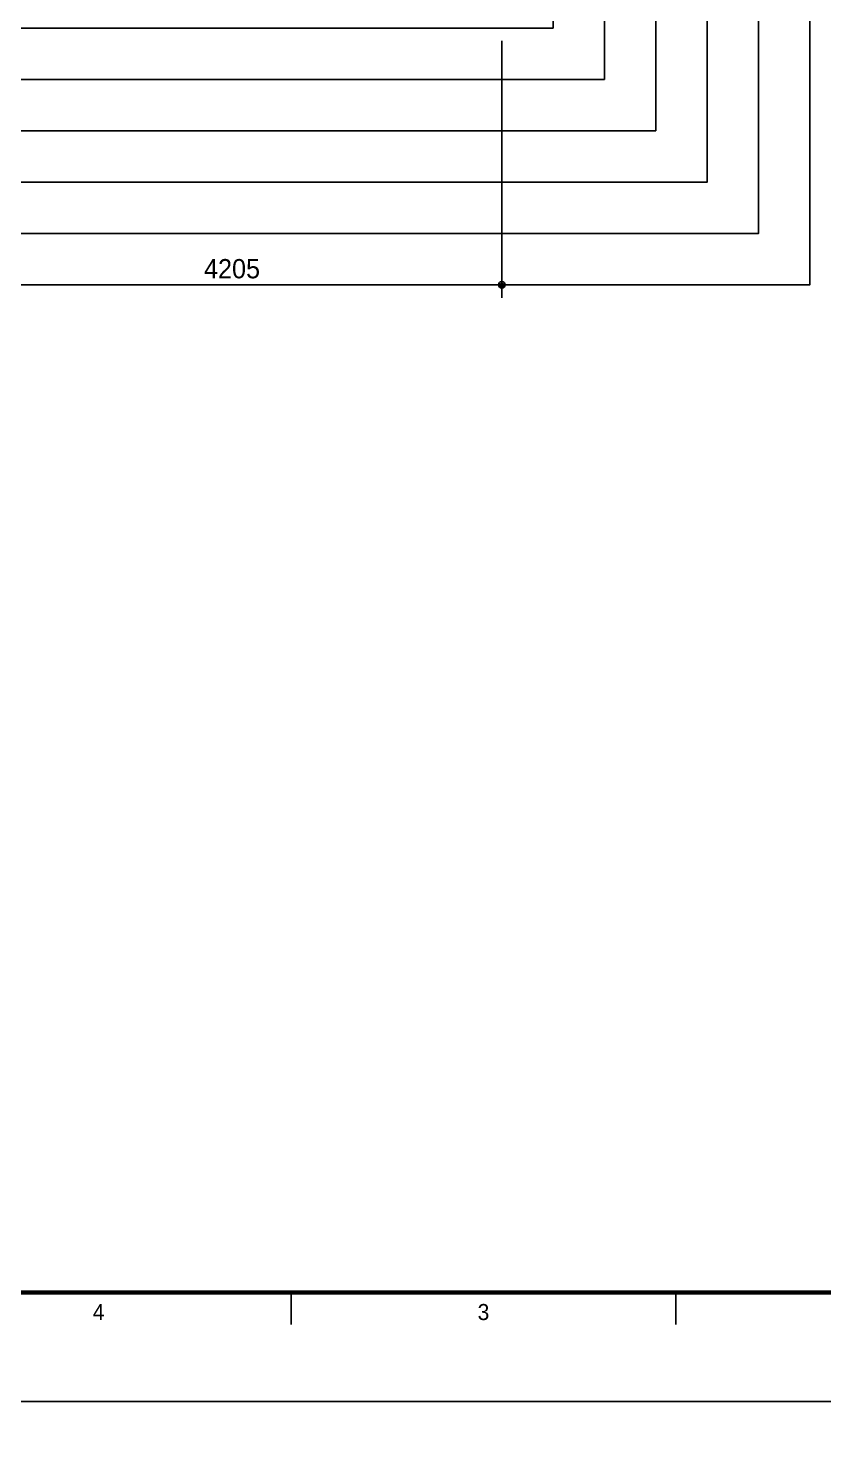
# Model space of a CAD drawing. Header units: millimetres. Extents: x -24416 to 92204, y -190080 to 23760.
# Drawn here: x 81155 to 87357, y -160655 to -149682 of the extents above; entities that cross this region are included whole.
import ezdxf
from ezdxf.enums import TextEntityAlignment as Align

# ---------------------------------------------------------------- set-up
doc = ezdxf.new("R2010")
doc.units = ezdxf.units.MM
doc.header["$LTSCALE"] = 50
doc.linetypes.add('AUDIT_D_220706163347-0', pattern=[0])
doc.layers.get('defpoints').update_dxf_attribs({"color": 139})
for name, color, linetype in [('AA-BORD-FORM', 7, 'Continuous'), ('AA-BORD-TEXT', 3, 'Continuous'), ('AA-XXXX-DIMS', 7, 'Continuous'), ('DIM', 7, 'AUDIT_D_220706163347-0')]:
    doc.layers.add(name, color=color, linetype=linetype)
doc.styles.add('HAUD01', font='Dotum.ttf')
doc.styles.add('맑은고딕', font='malgun.ttf', dxfattribs={"width": 0.9})
doc.dimstyles.new('DIM-50', dxfattribs={"dimscale": 50, "dimtxt": 3, "dimasz": 1, "dimexe": 2, "dimexo": 2, "dimgap": 1, "dimtad": 1, "dimdec": 0, "dimzin": 0, "dimdsep": 46, "dimtxsty": '맑은고딕', "dimblk1": 'DIMDOT', "dimblk2": 'DIMDOT', "dimsah": 1, "dimcen": 0.09, "dimdle": 2, "dimclrd": 7, "dimclre": 7, "dimclrt": 3, "dimadec": 0, "dimazin": 0, "dimtfac": 1, "dimtdec": 0, "dimtix": 1, "dimtmove": 2, "dimatfit": 3, "dimldrblk": 'DIMDOT', "dimfxl": 1, "dimtolj": 1, "dimtzin": 0, "dimarcsym": 0})

# ---------------------------------------------------------------- blocks, each defined once
blk = doc.blocks.new('XR-FORM 청주월명')
at = {"layer": 'AA-BORD-FORM', "color": 2}
for p, q in [((661, 17), (661, 12)), ((721, 17), (721, 12))]:
    blk.add_line(p, q, dxfattribs=at)
at = {"layer": 'AA-BORD-FORM', "color": 1}
blk.add_lwpolyline([(0, 0), (841, 0), (841, 594), (0, 594)], close=True, dxfattribs=at)
at = {"layer": 'AA-BORD-FORM', "color": 2, "const_width": 0.682}
blk.add_lwpolyline([(21, 17), (21, 577), (821, 577), (821, 17)], close=True, dxfattribs=at)
at = {"layer": 'AA-BORD-TEXT', "color": 7, "style": 'HAUD01'}
for s, p in [('4', (631, 13.95)), ('3', (691, 13.94))]:
    blk.add_text(s, height=2.5, dxfattribs=at).set_placement(p, align=Align.MIDDLE_CENTER)
blk = doc.blocks.new('DIMDOT')
at = {"layer": 'AA-XXXX-DIMS'}
for p, q in [((-1.5, 0), (1.5, 0)), ((0, -1.5), (0, 1.5))]:
    blk.add_line(p, q, dxfattribs=at)
for radius in [0.5, 0.25]:
    blk.add_circle((0, 0), radius, dxfattribs=at)
blk = doc.blocks.new('*D428')
at = {"layer": 'defpoints', "color": 0, "transparency": 16777216}
for p in [(33575, -173442), (37780, -173442), (37780, -175442)]:
    blk.add_point(p, dxfattribs=at)
at = {"layer": 'DIM', "color": 7, "lineweight": -2, "transparency": 16777216}
for p, q in [((33575, -173542), (33575, -175542)), ((37780, -173542), (37780, -175542)), ((33625, -175442), (37730, -175442))]:
    blk.add_line(p, q, dxfattribs=at)
at = {"layer": 'DIM', "color": 7, "lineweight": -2, "transparency": 16777216, "xscale": 50, "yscale": 50, "zscale": 50, "rotation": 180}
blk.add_blockref('DIMDOT', (33575, -175442), dxfattribs=at)
at = {"layer": 'DIM', "color": 7, "lineweight": -2, "transparency": 16777216, "xscale": 50, "yscale": 50, "zscale": 50}
blk.add_blockref('DIMDOT', (37780, -175442), dxfattribs=at)
at = {"layer": 'DIM', "color": 3, "transparency": 16777216, "insert": (35677, -175317), "char_height": 150, "attachment_point": 5, "style": 'HAUD01'}
blk.add_mtext('\\A1;4205', dxfattribs=at)
blk = doc.blocks.new('DIM-1108')
at = {"layer": 'DIM'}
dim = blk.add_linear_dim(base=(37779.7, -175442.4), p1=(33574.7, -173442.4), p2=(37779.7, -173442.4), angle=180, dimstyle='DIM-50', override={"dimtxsty": 'HAUD01'}, dxfattribs=at)
dim.commit()
dim.dimension.update_dxf_attribs({"geometry": '*D428', "text_midpoint": (35677.2, -175317.3)})

msp = doc.modelspace()

# ---------------------------------------------------------------- linework, layer by layer
at = {"layer": 'defpoints'}
for points in [[(51731, -133957), (87247, -133957), (87247, -151682), (51731, -151682)], [(52131, -134357), (86847, -134357), (86847, -151282), (52131, -151282)], [(52531, -134757), (86447, -134757), (86447, -150882), (52531, -150882)], [(52931, -135157), (86047, -135157), (86047, -150482), (52931, -150482)], [(53331, -135557), (85647, -135557), (85647, -150082), (53331, -150082)], [(53731, -135957), (85247, -135957), (85247, -149682), (53731, -149682)]]:
    msp.add_lwpolyline(points, close=True, dxfattribs=at)

# ---------------------------------------------------------------- block references
msp.add_blockref('DIM-1108', (47067, 23760))
at = {"xscale": 50, "yscale": 50, "zscale": 50}
for p in [(50154, -160380), (50154, -190080)]:
    msp.add_blockref('XR-FORM 청주월명', p, dxfattribs=at)

doc.saveas('drawing.dxf')
